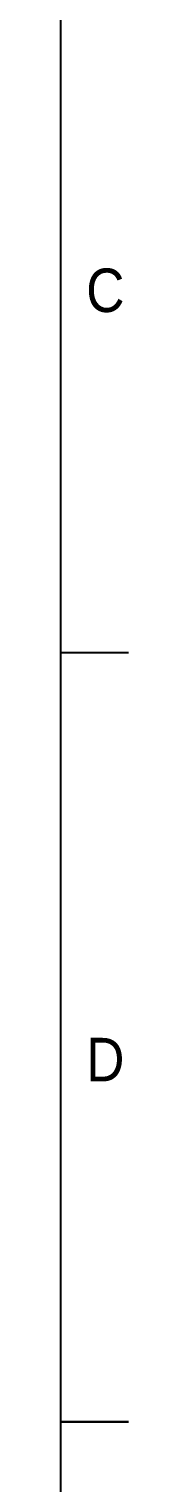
# Model space of a CAD drawing. Header units: millimetres. Extents: x 2 to 1109, y 2 to 430.
# Drawn here: x 552.5 to 557.2, y 211.6 to 313.6 of the extents above; entities that cross this region are included whole.
import ezdxf

# ---------------------------------------------------------------- set-up
doc = ezdxf.new("R2010")
doc.units = ezdxf.units.MM
doc.header["$LTSCALE"] = 0.5
doc.layers.add('注释', color=2, linetype='Continuous')
doc.layers.add('草图直线', color=1, linetype='Continuous')
doc.styles.add('SLDTEXTSTYLE0', font='GOTHIC.TTF', dxfattribs={"width": 0.913})

msp = doc.modelspace()

# ---------------------------------------------------------------- linework, layer by layer
at = {"layer": '草图直线'}
for p, q in [((552.45, 425.45), (552.45, 6.35)), ((552.45, 269.88), (557.21, 269.88)), ((557.21, 215.9), (552.45, 215.9)), ((552.45, 215.9), (557.21, 215.9))]:
    msp.add_line(p, q, dxfattribs=at)

# ---------------------------------------------------------------- texts
at = {"layer": '注释', "char_height": 3.05, "attachment_point": 2, "style": 'SLDTEXTSTYLE0'}
for s, insert in [('C', (555.59, 296.81)), ('D', (555.59, 242.84))]:
    msp.add_mtext(s, dxfattribs=dict(at, insert=insert))

doc.saveas('drawing.dxf')
